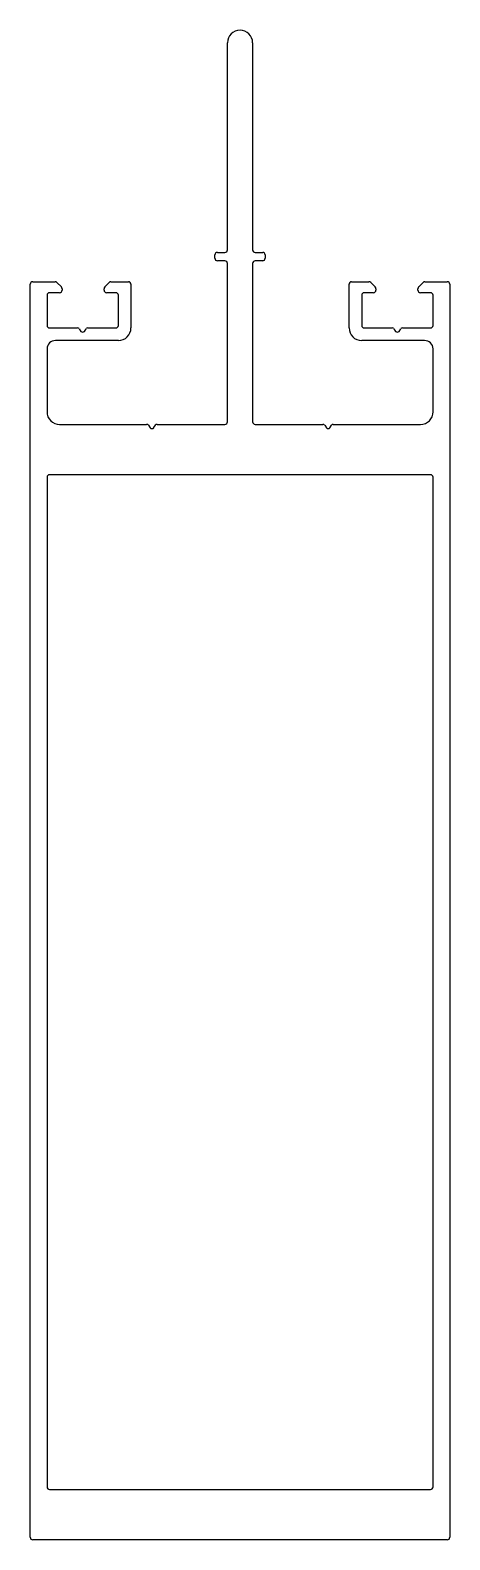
# Model space of a CAD drawing. Extents: x 840 to 890, y 516 to 696.
import ezdxf

# ---------------------------------------------------------------- set-up
doc = ezdxf.new("R2010")
doc.units = 0
doc.layers.get('0').update_dxf_attribs({"linetype": 'CONTINUOUS'})

msp = doc.modelspace()

# ---------------------------------------------------------------- linework, layer by layer
at = {"color": 0}
for p, q in [((863.24, 670.02), (863.24, 694.72)), ((866.24, 694.72), (866.24, 670.02)), ((862.04, 669.72), (862.94, 669.72)), ((866.54, 669.72), (867.44, 669.72)), ((861.74, 669.02), (861.74, 669.42)), ((862.94, 668.72), (862.04, 668.72)), ((863.24, 649.52), (863.24, 668.42)), ((866.24, 668.42), (866.24, 649.52)), ((867.44, 668.72), (866.54, 668.72)), ((867.74, 669.42), (867.74, 669.02)), ((840.04, 666.22), (842.71, 666.22)), ((842.93, 666.13), (843.45, 665.61)), ((848.63, 665.6), (849.15, 666.13)), ((849.36, 666.22), (851.44, 666.22)), ((878.04, 666.22), (880.11, 666.22)), ((880.33, 666.13), (880.85, 665.6)), ((886.03, 665.61), (886.55, 666.13)), ((886.76, 666.22), (889.44, 666.22)), ((839.74, 516.52), (839.74, 665.92)), ((841.74, 664.62), (841.74, 661.02)), ((843.24, 664.92), (842.04, 664.92)), ((843.54, 665.4), (843.54, 665.22)), ((848.54, 665.22), (848.54, 665.39)), ((849.94, 664.92), (848.84, 664.92)), ((850.24, 661.02), (850.24, 664.62)), ((851.74, 665.92), (851.74, 660.72)), ((877.74, 660.72), (877.74, 665.92)), ((879.24, 664.62), (879.24, 661.02)), ((880.64, 664.92), (879.54, 664.92)), ((880.94, 665.39), (880.94, 665.22)), ((885.94, 665.22), (885.94, 665.4)), ((887.44, 664.92), (886.24, 664.92)), ((887.74, 661.02), (887.74, 664.62)), ((889.74, 665.92), (889.74, 516.52)), ((842.04, 660.72), (845.36, 660.72)), ((845.58, 660.63), (845.78, 660.31)), ((846.2, 660.31), (846.4, 660.63)), ((846.61, 660.72), (849.94, 660.72)), ((879.54, 660.72), (882.86, 660.72)), ((883.08, 660.63), (883.28, 660.31)), ((883.7, 660.31), (883.9, 660.63)), ((884.11, 660.72), (887.44, 660.72)), ((850.24, 659.22), (842.74, 659.22)), ((886.74, 659.22), (879.24, 659.22)), ((841.74, 658.22), (841.74, 650.72)), ((887.74, 650.72), (887.74, 658.22)), ((843.24, 649.22), (853.61, 649.22)), ((853.83, 649.13), (854.03, 648.81)), ((854.45, 648.81), (854.65, 649.13)), ((854.86, 649.22), (862.94, 649.22)), ((866.54, 649.22), (874.61, 649.22)), ((874.83, 649.13), (875.03, 648.81)), ((875.45, 648.81), (875.65, 649.13)), ((875.86, 649.22), (886.24, 649.22)), ((841.74, 642.92), (841.74, 522.52)), ((887.44, 643.22), (842.04, 643.22)), ((887.74, 522.52), (887.74, 642.92)), ((842.04, 522.22), (887.44, 522.22)), ((889.44, 516.22), (840.04, 516.22))]:
    msp.add_line(p, q, dxfattribs=at)
for centre, radius, start, end in [((864.74, 694.72), 1.5, 360, 180), ((862.04, 669.42), 0.3, 90, 180), ((862.94, 670.02), 0.3, 270, 360), ((866.54, 670.02), 0.3, 180, 270), ((867.44, 669.42), 0.3, 0, 90), ((862.04, 669.02), 0.3, 180, 270), ((862.94, 668.42), 0.3, 0, 90), ((866.54, 668.42), 0.3, 90, 180), ((867.44, 669.02), 0.3, 270, 0), ((840.04, 665.92), 0.3, 90, 180), ((842.71, 665.92), 0.3, 45, 90), ((849.36, 665.92), 0.3, 90.0596, 135), ((851.44, 665.92), 0.3, 360, 90.0596), ((878.04, 665.92), 0.3, 89.9404, 180), ((880.11, 665.92), 0.3, 45, 89.9404), ((886.76, 665.92), 0.3, 90, 135), ((889.44, 665.92), 0.3, 360, 90), ((842.04, 664.62), 0.3, 90, 180), ((843.24, 665.22), 0.3, 270, 0), ((843.24, 665.4), 0.3, 0, 45), ((848.84, 665.39), 0.3, 135, 180), ((848.84, 665.22), 0.3, 180, 270.0983), ((849.94, 664.62), 0.3, 0, 90.0983), ((879.54, 664.62), 0.3, 89.9017, 180), ((880.64, 665.22), 0.3, 269.9017, 360), ((880.64, 665.39), 0.3, 360, 45), ((886.24, 665.4), 0.3, 135, 180), ((886.24, 665.22), 0.3, 180, 270), ((887.44, 664.62), 0.3, 360, 90), ((842.04, 661.02), 0.3, 180, 270), ((845.36, 660.42), 0.3, 45, 90), ((846.61, 660.42), 0.3, 90, 135), ((849.94, 661.02), 0.3, 270, 0), ((850.24, 660.72), 1.5, 270, 0), ((879.24, 660.72), 1.5, 180, 270), ((879.54, 661.02), 0.3, 180, 270), ((882.86, 660.42), 0.3, 45, 90), ((884.11, 660.42), 0.3, 90, 135), ((887.44, 661.02), 0.3, 270, 0), ((842.74, 658.22), 1, 90, 180), ((845.99, 660.52), 0.3, 225, 315), ((883.49, 660.52), 0.3, 225, 315), ((886.74, 658.22), 1, 0, 90), ((843.24, 650.72), 1.5, 180, 270), ((886.24, 650.72), 1.5, 270, 0), ((853.61, 648.92), 0.3, 45, 90), ((854.24, 649.02), 0.3, 225, 315), ((854.86, 648.92), 0.3, 90, 135), ((862.94, 649.52), 0.3, 270, 0), ((866.54, 649.52), 0.3, 180, 270), ((874.61, 648.92), 0.3, 45, 90), ((875.24, 649.02), 0.3, 225, 315), ((875.86, 648.92), 0.3, 90, 135), ((842.04, 642.92), 0.3, 90, 180), ((887.44, 642.92), 0.3, 0, 90), ((842.04, 522.52), 0.3, 180, 270), ((887.44, 522.52), 0.3, 270, 0), ((840.04, 516.52), 0.3, 180, 270), ((889.44, 516.52), 0.3, 270, 0)]:
    msp.add_arc(centre, radius, start, end, dxfattribs=at)

doc.saveas('drawing.dxf')
